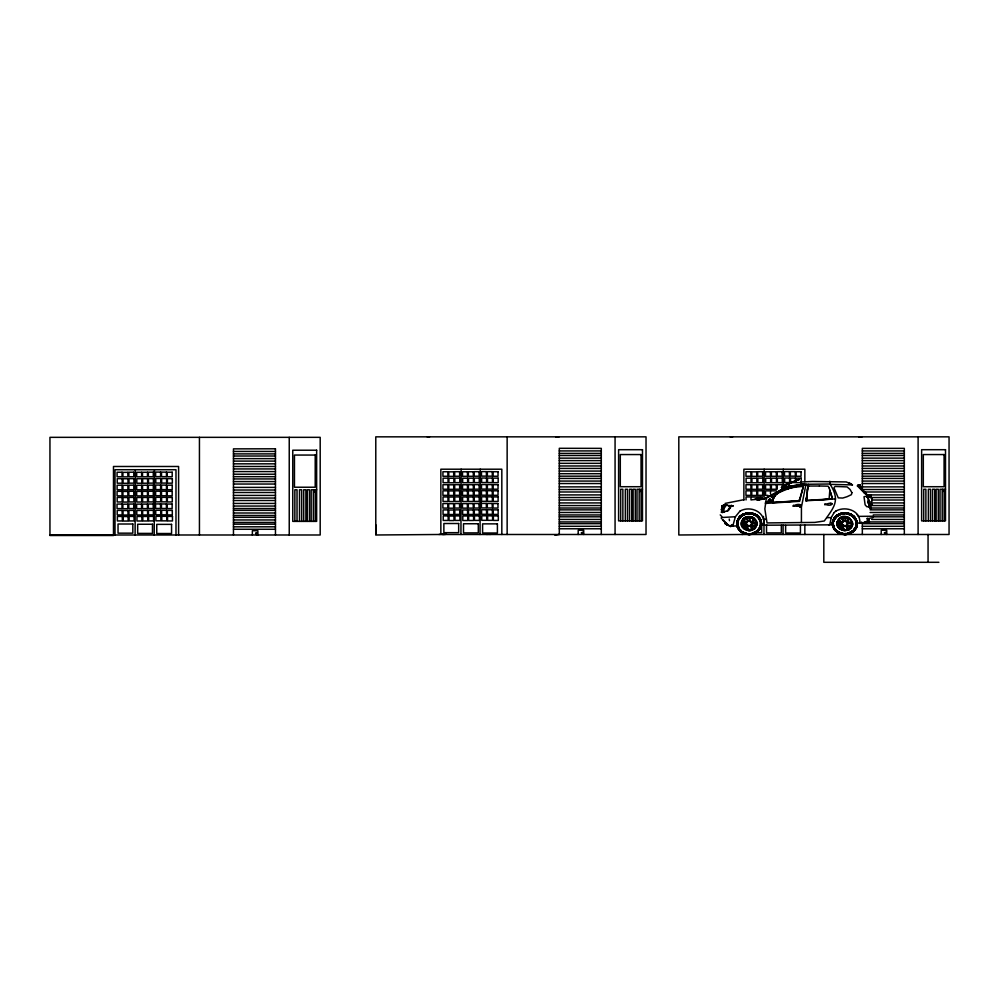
<?xml version="1.0" encoding="UTF-8"?>
<svg xmlns="http://www.w3.org/2000/svg" width="999" height="999" viewBox="0 0 999 999"><rect width="100%" height="100%" fill="white"/><g stroke="black" fill="none" stroke-linecap="round" stroke-linejoin="round"><path stroke-width="1.5" d="M721.753 510.239L722.527 507.38M752.21 533.404C748.463 535.963 761.588 529.557 758.74 529.095M803.558 485.576L805.993 484.278L829.944 484.003C840.584 500.499 834.153 507.042 824.3 520.979L814.772 522.415L767.032 522.927L764.847 508.928L766.358 498.126L786.638 487.2L796.877 484.965M847.851 533.404C848.488 535.389 841.458 533.791 845.291 534.415C848.151 535.414 848.363 531.768 846.802 533.716C852.646 533.391 849.55 531.78 852.547 531.943C847.439 534.44 856.305 530.644 854.432 529.22C851.747 529.632 855.968 530.993 854.382 529.095M135.102 534.989L135.315 469.717M154.208 534.989L154.42 469.717M460.939 534.49L461.151 469.205M480.044 534.49L480.257 469.205M760.689 523.488C762.799 523.538 759.602 525.786 760.289 523.464C761.987 522.415 760.501 527.834 761.263 525.074C762.075 516.458 759.902 534.165 760.401 525.886M763.96 534.49L763.998 525.162M764.085 497.19L764.173 469.205M783.066 534.49L783.104 525.162M783.228 486.301L783.278 469.205M793.293 506.081C806.518 506.843 799.075 501.948 793.293 506.131M824.712 504.77C836.2 500.024 832.217 508.229 824.737 503.908M856.056 525.886C859.465 516.458 855.319 528.533 855.619 528.096C854.607 532.842 858.516 518.893 856.443 526.898C855.369 528.496 853.67 532.467 851.585 531.83M745.641 513.623C759.927 511.825 737.312 514.847 748.663 513.598C750.324 512.737 760.039 514.423 759.277 518.843M841.57 513.986C843.418 514.847 839.872 512.425 844.23 513.698C846.378 512.512 855.481 514.597 854.932 518.843M856.33 523.488C858.016 515.122 856.38 532.567 855.668 527.047M737.137 523.364L737.287 521.453L736.925 524.512L739.397 529.832L742.682 532.529L746.952 533.841M836.812 516.371L838.773 514.485L834.515 517.869L833.079 520.317L832.567 524.512C833.541 521.653 836.126 513.848 833.478 521.578M748.775 534.353L744.817 533.666L745.679 532.904L746.54 533.878L743.718 533.141L749.412 534.403L751.735 533.853L748.426 534.415L746.603 533.528M847.377 534.115C840.646 534.34 848.501 534.602 845.629 533.391C841.283 534.515 847.639 533.553 845.054 534.165L845.978 534.103L843.918 534.24M736.912 523.938C736.588 521.478 739.46 524.313 737.262 524.025C736.488 523.626 736.875 519.78 738.199 520.404M832.554 523.938C833.89 521.753 833.241 524.238 832.579 524.975C832.579 527.809 835.389 525.449 832.991 525.486C831.792 519.03 833.278 523.364 833.84 520.404M870.629 509.103L869.205 506.868L866.82 506.718L865.122 504.845L864.01 496.74L866.433 496.178L867.894 498.002L868.943 504.295L868.081 501.061L869.005 501.798M155.02 502.959L154.907 503.796L154.907 502.922M480.969 502.422L480.844 503.296L480.744 502.422M737.299 521.453L737.587 523.988M743.094 523.613L743.131 521.678L744.655 520.367M838.885 523.613L838.91 521.678L840.434 520.367M830.231 484.065L830.294 483.429M441.034 534.153L440.621 533.866M485.676 533.866L488.136 533.878M737.824 521.578C737.637 517.482 736.313 526.273 737.624 522.777M833.228 523.988C832.542 517.682 831.568 528.608 834.839 528.621C831.742 525.811 838.998 534.665 842.594 533.653A13.312 13.312 0 0 0 846.965 533.653L853.271 530.619L856.056 526.186A8.941 8.941 0 0 0 856.068 521.128L852.209 515.821L846.965 513.661A13.312 13.312 0 0 0 842.594 513.661L837.349 515.821L833.491 521.128A8.941 8.941 0 0 0 833.491 526.186L834.565 528.558M746.59 534.203C754.195 533.616 753.97 533.99 757.966 530.182M847.264 533.878L844.068 534.415M858.403 484.99L860.201 484.815M490.147 534.403L491.446 533.953L490.147 534.053C491.246 534.378 491.046 534.203 490.796 533.916M760.626 524.7C762.699 520.691 759.103 524.113 760.576 522.277M856.73 522.739L857.042 524.625L856.73 522.739L856.83 524.762L855.843 524.562L855.681 525.574L856.792 525.736L856.18 527.235L856.393 524.65M761.338 524.375C760.813 522.29 761.563 528.034 760.951 524.35M856.518 521.503L856.83 525.911M761.363 524.25L760.751 526.361A9.228 9.228 0 0 0 760.788 521.041C758.965 515.059 752.259 511.65 745.978 513.361C742.394 515.784 746.977 512.887 748.963 512.974C751.673 513.986 753.87 513.411 754.095 514.985C755.669 514.385 760.064 517.082 756.68 516.033M801.41 522.489L801.435 507.08L805.993 484.278M842.244 533.528C839.859 535.089 842.382 531.393 842.182 533.878C838.198 533.491 833.728 530.444 832.704 526.161A9.49 9.49 0 0 1 832.504 522.102C832.854 519.705 835.501 514.91 837.861 515.584M855.132 528.171C857.804 526.086 856.83 523.226 856.443 523.426C855.369 524.875 858.228 525.074 856.593 524.35M870.791 508.741L870.841 501.773L872.015 501.436M749.987 513.498C740.022 512.837 751.136 513.498 753.071 513.761M861.388 522.902L855.881 523.264L855.768 522.24L856.618 522.215L857.042 523.663L854.719 517.332L850.936 514.448L848.601 514.522L848.95 513.898L851.41 514.935L855.431 518.631L851.523 514.685L847.065 513.111L841.558 513.386L847.065 513.111L851.922 514.947L852.334 516.033M491.271 534.003L490.084 534.115L491.608 533.903M737.999 526.373C739.385 533.154 735.651 522.477 738.448 526.361C735.439 522.165 736.663 527.547 738.96 527.584C737.786 530.082 742.207 532.542 745.167 533.853C750.012 534.365 742.732 533.866 742.082 532.105C741.37 531.468 737.487 529.595 739.048 528.608M721.415 509.79L722.489 506.381L724.849 506.068L724.412 507.392M834.09 527.509L832.904 526.361L832.492 523.701L833.803 525.224L832.954 525.262L832.729 521.828M314.023 491.908C314.335 488.411 314.273 493.506 314.048 491.296M640.159 489.922L640.022 491.508L639.884 490.796M749.65 534.415C754.707 534.378 747.402 533.304 748.363 534.328M745.279 533.191L743.368 533.104L740.247 530.869L746.952 533.653A13.312 13.312 0 0 0 751.31 533.653L757.629 530.619L760.414 526.186A8.941 8.941 0 0 0 760.414 521.128L756.555 515.821L751.31 513.661A13.312 13.312 0 0 0 746.952 513.661L741.708 515.821L737.849 521.128A8.941 8.941 0 0 0 737.849 526.186L740.634 530.619M840.921 533.191C838.848 534.59 829.045 525.162 837.324 531.393M752.984 513.786C757.08 513.299 756.368 517.757 755.906 514.947C753.795 514.747 751.623 513.449 754.882 514.497C763.661 522.127 756.218 512.749 751.523 513.923M845.678 513.598L850.536 514.223L853.783 516.333L852.921 517.07L853.67 517.857L854.957 517.744L851.498 515.034L853.783 516.333M866.445 522.315L866.595 522.989L859.877 522.702C860.464 510.289 845.117 505.719 835.776 511.138M834.54 518.256C835.214 516.495 833.129 520.966 834.914 517.694C835.601 515.347 833.016 521.228 832.854 521.353C836.088 515.047 831.905 526.148 832.704 521.565M761.176 525.911C761.588 517.732 760.763 528.746 761.151 525.736C758.815 526.398 762.512 520.666 761.4 524.625M856.767 524L856.593 526.023M760.938 526.023L761.35 524.175M829.844 490.084L829.095 499.113L830.831 498.988L806.38 500.362L807.879 486.738L808.616 486.038L819.417 486.026M856.767 524.1L856.955 525.062M639.86 491.408L639.984 490.022M739.797 529.62L739.272 530.119L740.858 531.268L737.424 526.823L736.937 522.415L737.499 527.022L738.898 527.46L738.498 526.498L737.412 526.785L737.799 527.884L739.884 530.357L737.449 526.485C739.335 530.919 735.851 523.464 737.062 521.565M833.079 520.317L832.542 524.263L833.353 525.187M748.588 513.498L748.601 512.862M844.242 513.498C842.619 511.863 837.849 514.448 835.913 516.108M723.438 508.141L722.839 506.343L724.849 506.068M749.762 533.766L748.263 534.228M743.631 524.675L744.13 520.367L743.631 522.552M839.41 524.675L839.909 520.367L839.41 522.552M844.167 533.99L842.107 533.99L845.466 533.853M748.676 513.149L746.403 513.274L747.839 513.061M761.051 525.024L761.038 526.211M745.179 523.613L745.117 521.453M840.958 523.613L840.908 521.453M838.436 532.117L836.6 531.68L836.325 530.556M753.333 513.761L750.162 512.887M852.709 515.447C848.813 513.274 855.306 516.908 850.986 515.571C853.071 514.035 843.231 511.575 852.709 515.684L847.339 513.086L841.295 513.623M742.931 532.067C739.522 531.331 745.067 532.342 741.47 532.017C745.017 533.766 742.294 532.804 746.64 533.953A13.749 13.749 0 0 0 751.385 533.978C754.108 532.942 761.101 530.706 756.78 530.719C754.557 534.39 760.514 528.421 758.89 530.107C751.598 534.69 753.683 533.316 756.767 531.755M870.429 496.54C867.744 496.903 873.588 495.242 869.517 496.803M832.542 523.339L833.154 522.814M743.681 514.335L747.052 512.999A14.161 14.161 0 0 1 751.698 513.086M839.023 514.922L841.445 513.498L838.835 514.697L840.184 514.835L839.722 513.936L837.649 515.384L838.049 515.959L839.01 515.372L838.623 514.697L841.707 513.286L844.055 513.986L843.98 512.999L840.271 514.385M743.368 533.104L739.272 530.119L738.448 527.509M749.075 520.841C743.156 521.74 748.526 527.322 748.551 530.556C757.717 531.118 743.268 523.264 756.318 526.073C760.114 517.37 745.192 512.574 741.857 520.854C737.999 529.645 752.909 534.615 756.343 526.261M838.648 532.517L839.934 532.417L839.485 533.041L836.95 531.755L842.282 533.953A13.749 13.749 0 0 0 847.027 533.978C852.909 532.767 858.278 527.385 849.162 533.016M755.918 514.91L753.096 514.098M848.763 514.198L849.712 513.886L851.235 515.197M737.437 520.317L736.975 525.412L738.81 529.433L741.47 532.017L741.058 531.418M740.234 531.106L746.403 534.078M772.751 501.311L772.627 502.41L799.025 500.799L800.436 497.527M835.876 531.106L838.024 532.567M839.547 525.998L840.434 526.86L841.058 524.675M832.941 521.453L832.554 523.301M743.643 514.135L744.879 513.898L740.746 515.909L745.803 513.511L743.194 514.348L745.791 513.498L743.181 514.697L744.542 514.835L744.08 513.936L740.271 516.108M841.22 513.386L837.512 515.084L839.21 514.41L835.039 517.482L832.879 522.689L833.316 520.229M737.687 520.229L736.912 522.976M752.334 533.878L754.457 533.066L750.586 534.065L754.058 533.466L754.782 532.355M847.976 533.878L850.099 533.066L848.201 534.003M737.424 520.579C740.122 522.352 734.952 524.063 738.236 519.055C741.62 516.758 735.476 521.765 737.799 520.679M832.829 521.403L833.616 519.118L834.365 519.293M850.636 514.522L849.575 514.073L851.56 514.91L849.737 513.911M761.013 525.024L761.375 523.214L761.188 524.762M838.348 532.779L835.039 529.832L833.116 526.273A9.228 9.228 0 0 1 833.116 521.041M943.019 490.022L942.906 491.508L943.044 489.922M856.643 525.124C858.216 523.251 854.595 519.468 856.293 522.015C856.205 519.168 857.092 520.591 856.218 522.277M845.753 513.136L840.634 513.623L845.753 513.124L842.844 513.636M754.745 514.198C757.055 515.584 759.877 517.769 760.664 520.816C762.112 524.775 760.039 518.081 760.876 520.654C761.9 521.715 753.583 511.101 758.79 517.694C763.373 527.097 761.375 517.37 755.594 515.197M807.08 500.536L806.081 500.836L807.954 486.775L807.279 490.047M759.302 517.494L761.201 521.191A9.49 9.49 0 0 1 761.4 525.249L758.004 531.243L751.211 534.353A14.161 14.161 0 0 1 746.565 534.265L739.922 530.931L737.062 526.161A9.49 9.49 0 0 1 736.862 522.102L739.248 517.145L746.877 513.336A13.749 13.749 0 0 1 751.623 513.374L747.19 513.449L749.862 513.224M843.568 513.249L845.591 512.949M750.848 533.653C748.613 534.802 752.647 532.617 749.537 534.403M845.966 534.053L845.154 534.378L847.177 534.165M738.723 519.293L738.149 518.981L737.212 522.764L739.797 516.92L737.212 521.166L737.187 523.464M443.181 534.49L440.284 533.903M488.136 533.99C480.469 534.128 492.37 534.615 486.151 533.916M737.212 522.34C737.549 522.839 738.211 518.181 737.237 522.152L737.424 521.228L737.225 522.44M723.726 510.439L723.825 512.012M722.002 509.952L721.303 512.4M722.352 509.989L721.902 512.362L722.539 508.528L723.488 508.616L722.764 512.437L721.653 512.325L727.309 510.901L731.143 505.681L733.191 505.769M806.081 500.836L806.643 497.315L806.38 500.362M856.842 525.524L856.193 527.235C855.531 527.772 857.691 521.765 856.43 527.147M747.502 513.074L745.928 513.986M847.264 513.374A13.749 13.749 0 0 0 842.519 513.336C839.447 513.686 844.455 513.386 842.519 513.161L843.144 513.074M869.205 506.868L869.367 503.546M773.001 499.825L772.427 502.622L799.575 500.849L803.346 486.326C792.719 487.4 774.987 488.499 772.552 501.436L765.634 501.973L765.384 503.434L799.65 501.323M722.215 512.4L723.363 508.591M742.507 532.742L743.481 533.154L741.308 531.743L744.005 532.829M847.864 534.003L841.895 534.078L845.241 534.34M722.152 508.416C725.761 507.33 720.192 517.494 723.9 508.591L722.876 508.591L722.152 512.362L724.949 511.575M722.489 512.4L723.189 508.578L725.262 505.319L731.143 505.681L729.045 506.605M723.201 508.578L722.439 512.4M832.829 521.266L832.542 523.676M832.904 522.115L833.328 519.917L832.691 522.027M741.308 531.98C740.933 533.528 748.014 532.105 744.093 533.404M837.474 531.818C841.832 534.677 828.521 526.698 838.773 531.843C832.954 528.746 840.084 533.528 835.901 530.869M754.382 514.585L757.167 515.634M850.936 514.448C853.758 515.659 847.976 513.436 850.673 515.397C851.285 514.398 851.747 514.847 852.721 515.684M756.718 524.912C757.754 519.23 747.652 528.109 753.87 518.069C747.464 512.887 752.522 527.122 744.992 517.619C737.137 522.04 753.983 520.754 741.52 525.187C743.006 531.218 746.503 523.201 750.224 526.086M869.567 504.72L869.205 506.918L869.729 504.108M839.635 521.903L839.635 525.237M761.051 526.073C756.905 533.229 762.824 522.976 760.027 527.047M757.067 515.684L754.807 514.223M761.038 526.323L761.201 525.524M851.835 515.222L851.123 514.522M748.226 533.616C748.738 534.365 745.092 533.628 743.393 532.892M843.868 533.616L842.607 533.191L842.394 534.165L843.656 534.29L840.708 533.641L841.707 533.816M760.901 526.598L758.378 530.519L760.564 527.534L761.001 525.249L759.977 528.409L760.901 526.598L760.002 525.711L760.002 526.785L761.013 526.161L759.964 528.409M841.533 523.576L842.457 521.54M847.514 524.612L847.514 522.527L845.878 521.053L843.556 521.053L841.92 522.527L844.192 530.556L847.552 530.044L845.891 526.136L846.977 525.611C849.487 523.389 846.29 519.617 843.493 520.916M840.808 533.853L842.607 533.841M486.988 534.378L488.136 534.103L485.502 534.04M485.664 534.24L486.8 534.303M445.741 533.916L443.656 534.49M490.147 534.315L491.271 534.24M772.801 499.887L775.611 494.705M742.22 532.492L741.295 531.755M751.285 513.523L750.224 513.036M760.788 527.147L760.988 526.336M802.247 490.209C808.391 479.607 778.958 491.97 776.81 493.943M838.111 532.504C845.092 535.826 833.491 530.219 838.561 532.892M846.927 513.523L851.285 514.885L847.027 513.336M486.8 534.403L486.088 534.103M744.617 514.385C740.671 512.212 735.264 525.961 739.397 518.231M443.756 533.99L445.741 534.34L443.831 534.403L445.042 533.853M801.123 481.993L800.911 482.867L801.123 481.993L812.349 481.468L846.353 481.943L852.447 484.927L829.782 484.353M445.092 534.29L446.391 533.953L443.756 533.878M802.397 490.159L799.138 500.998M724.362 505.969C724.013 507.867 721.565 508.716 722.702 506.331M745.816 533.741L742.12 532.43L742.906 532.892M842.045 534.078L837.811 532.23M444.905 534.028L443.831 534.29L446.328 534.053L443.756 534.24L446.391 534.04M756.006 514.847L754.62 514.398C759.24 514.847 762.374 524.225 759.864 519.942M851.76 515.134L854.719 517.332L856.43 521.041A9.228 9.228 0 0 1 856.43 526.273L853.608 530.182M744.817 533.441L746.915 534.04M808.678 486.088L807.567 486.176L808.291 484.34M833.129 521.216L832.879 522.44M840.821 513.548L841.782 513.548L837.512 515.084M751.123 534.29L753.521 533.016M849.962 533.066L846.765 534.29A14.161 14.161 0 0 1 842.207 534.265L836.8 531.48L842.519 533.978M738.236 519.055C735.776 525.137 739.36 513.986 742.22 515.584M832.954 522.215L833.591 519.917L833.104 521.765M738.286 519.517L737.624 520.079L739.535 516.933L743.568 514.41L741.158 516.371M757.717 516.783C767.17 525.736 751.26 510.564 757.067 515.447M833.678 519.805C836.5 514.735 830.456 523.976 835.052 518.231M733.116 524.937L730.381 526.411L732.404 526.111L730.369 526.423L732.929 525.499L735.389 516.733L739.959 511.126M760.751 526.261L761.275 524.9M752.959 533.841C750.212 534.19 754.732 533.503 752.597 533.678M848.788 533.766L846.553 534.14L851.248 532.504L848.788 533.766L846.503 533.653M723.713 506.393L722.727 507.842L723.838 507.504M760.714 526.361L760.776 525.586M721.39 509.852L721.653 508.941M844.954 512.999L844.342 513.249L847.065 513.111M759.677 529.12L758.915 529.757L760.601 527.347C757.504 531.843 760.901 529.22 755.931 531.83M856.28 527.297C853.458 533.079 857.841 522.614 855.619 528.409M749.437 512.999L751.785 513.374L749.512 512.986M441.945 534.278L443.081 533.99M488.811 533.99L490.022 534.14L488.811 533.878M443.019 534.403L441.87 534.14L443.081 534.24M721.64 509.353L722.065 507.967M723.488 508.591C723.388 511.176 721.228 510.289 723.076 510.414M748.938 534.153L747.764 534.078L749.712 534.115L747.639 534.04L748.813 534.14M844.729 534.353L845.978 534.103M443.019 534.303L441.945 534.053M721.678 508.891L722.339 506.83M844.617 534.353L842.432 534.178M834.327 517.994L832.979 520.804M758.316 499.95L758.878 498.538M759.415 499.45L759.615 498.201L758.266 500.199M758.104 516.57C753.758 513.611 758.803 516.108 758.603 517.719M489.947 534.253L488.873 534.415M833.591 519.917L833.266 520.891L834.59 517.957M856.068 526.785L856.255 527.435M855.868 528.346C859.252 523.176 848.401 536.738 852.422 531.755M723.326 508.441L725.511 505.307L723.001 505.369M760.614 526.573L760.264 527.547L760.426 526.785M854.894 529.507L856.505 526.698M855.981 527.46L856.343 526.485L855.943 527.559M833.328 519.917L833.616 519.118M841.22 533.541L839.447 533.366L839.647 532.717M488.061 534.415L486.925 533.903M847.277 513.848L845.816 513.024L850.486 514.248M737.974 519.118L737.537 520.991A9.228 9.228 0 0 0 737.474 526.273L736.987 525.099M752.821 513.848L754.67 514.26L751.772 513.511L752.946 513.523M760.227 528.346L760.539 527.547M849.225 513.936C844.979 513.474 847.314 513.561 851.235 514.61M741.058 531.705L741.87 532.267M737.624 520.079L739.797 516.92M746.378 513.474L747.527 513.274L746.378 513.474C747.065 512.524 748.239 515.384 748.326 512.999M741.695 532.167L741.046 531.443M836.7 531.443L838.173 532.38L834.977 529.895M724.7 506.955L724.662 507.692M751.385 513.336L757.217 515.946L756.68 515.259M834.103 529.045L835.601 530.432L834.202 528.821M836.151 530.944L837.037 531.63L833.566 527.684L834.677 529.333M855.331 528.696L856.043 527.872L854.02 530.519L856.43 526.972L855.156 529.47M854.282 530.506L855.456 528.359L854.008 530.519M743.493 526.148L744.655 526.86L745.117 525.786M746.241 534.078L748.039 534.053L746.877 534.178M739.947 511.138C750.674 505.094 765.796 512.05 763.935 525.224L829.757 524.85L831.255 517.594L834.09 512.612M847.764 513.311L846.553 513.324L848.975 513.761L844.879 513.199L847.202 513.311M773.076 498.788L774.462 495.804L776.96 493.868M855.768 527.759L855.294 528.683M747.277 534.203L745.167 533.853M842.919 534.203L844.417 534.353M737.799 519.667L738.686 517.994M738.186 518.856L738.024 519.692L738.273 518.743M750.786 513.349L753.234 513.536M771.54 497.09C773.613 495.579 773.676 502.272 771.74 500.324M855.956 521.091L856.643 520.791L856.043 519.48L853.633 516.283L855.644 518.718L854.957 517.494M834.103 518.856L835.451 516.933L833.491 519.567M747.027 534.215L746.103 534.028L747.751 534.053M855.831 527.772L854.607 529.67M758.253 516.57C759.452 516.533 755.494 517.182 756.855 515.809M854.17 517.382C856.18 518.706 851.273 513.948 855.456 518.931M744.655 526.86L745.316 525.549M840.434 526.86L841.096 525.549M737.986 519.792L738.461 518.856M760.401 527.872L759.69 528.696L760.376 527.21L759.252 529.507M855.606 528.696L856.006 527.897M744.255 533.091L743.406 532.867L744.305 533.491M839.897 533.091L839.01 533.141M833.616 519.268L835.451 516.933M737.587 520.167L737.562 520.891L737.949 519.917M759.502 529.47L759.914 528.708M844.118 512.937L842.157 513.498M760.514 519.58L759.24 518.031L760.514 519.58C758.004 516.845 759.64 517.22 760.851 520.991C760.202 517.37 760.314 521.503 760.426 522.052C761.887 520.666 760.089 519.318 759.352 518.756C758.378 520.854 761.25 518.693 759.814 518.931M855.519 519.942L855.731 518.818L854.195 517.819M834.19 518.768L833.678 519.692L837.362 515.621M854.807 517.582C854.495 516.695 850.861 514.722 852.809 516.97C855.206 514.922 856.98 523.713 856.742 521.228C853.733 515.222 856.755 520.854 855.144 518.456C853.096 519.517 854.57 516.458 854.844 518.056M738.461 529.045L739.959 530.432L737.312 526.673M750.886 534.24L748.426 534.415M758.316 516.908L756.093 514.91M771.091 496.84L772.489 497.115L772.864 500.124L769.018 500.124L770.017 499.238M834.29 518.681L836.175 515.984L838.773 514.485M853.358 516.783C854.657 516.82 851.148 514.51 854.719 517.332M836.775 531.73L833.566 527.672L835.526 530.357L833.89 528.646L834.39 529.345M845.067 534.403L846.54 534.24L844.929 534.165L845.853 534.115M760.414 527.809L758.89 529.757L760.052 528.471L759.128 527.909L758.566 528.808L759.228 529.72L759.602 528.159M759.315 529.582L757.991 530.731L758.853 530.182M839.11 520.167C835.926 524.175 839.972 530.032 844.742 529.67M745.803 533.953C747.914 534.065 742.732 532.979 745.604 533.916M759.04 499.125L760.476 497.577L759.527 498.576M754.145 525.237L751.772 527.797M841.82 523.126L842.819 521.54M847.489 513.286L846.865 513.149L848.875 513.536M849.799 525.237L847.414 527.797M738.099 528.271C748.563 537.749 735.888 526.66 738.036 528.209M834.752 529.832L835.601 530.432C834.003 530.144 838.361 530.881 834.902 529.607C837.037 529.42 832.791 528.671 835.439 529.62M729.058 509.428L729.72 508.416M752.559 513.449C751.56 513.411 755.144 514.26 751.211 513.149M834.14 518.419L835.176 516.933M848.064 513.673L849.312 513.736L848.114 513.611M747.277 513.711L744.417 513.823L742.432 515.884L741.645 515.134L738.386 519.093L739.809 516.933L742.781 514.535L743.381 514.922M741.683 531.393L739.185 529.52L739.922 530.319M835.464 530.069L833.366 527.572L833.641 526.373M759.09 517.844L758.004 516.683L759.789 518.631L758.391 517.007M740.796 515.996C735.264 522.752 742.195 512.986 740.222 517.257M758.366 530.519L759.54 528.896L757.13 531.093M745.716 533.941L743.793 533.366M841.245 533.916C835.226 531.918 847.602 535.414 839.447 533.366M854.844 529.82L855.181 528.896L852.247 531.893M751.498 513.199L750.124 513.261L751.41 513.111M759.702 529.045L759.028 529.67M752.472 513.611L754.67 514.26M738.511 518.344L739.535 516.933M738.998 517.657L738.973 518.294M858.191 484.877L857.429 485.926L865.009 493.656L870.891 497.664M758.641 530.506L759.153 529.807M851.036 514.897L854.095 516.683L853.433 516.108M739.035 529.333L738.548 528.821M740.709 516.221C741.782 518.169 738.773 516.933 740.471 516.108M730.032 508.404L731.518 505.269M746.128 522.465L746.815 521.54M750.299 526.236L752.097 523.576L750.224 521.053M751.335 525.611L752.022 524.675M739.035 529.707L738.336 528.708L739.01 529.045M834.689 529.707L834.103 528.434L835.564 530.319M758.004 516.683L759.24 517.657M855.519 518.419L853.658 516.683L855.431 518.643M832.954 526.673L834.315 528.733L832.791 525.237L834.789 529.395M835.451 516.72L834.515 517.869M738.723 518.444L741.67 515.459L745.566 513.386M835.863 517.257L835.389 516.845L837.674 515.284M855.319 529.12L854.532 529.757L855.132 528.871M738.623 529.158L737.924 527.984M855.644 519.218L856.892 523.501M759.452 498.501L760.289 497.739L759.74 498.139M867.919 501.685L868.218 503.546M852.646 531.068C856.555 529.17 853.596 530.244 850.911 533.004M740.259 516.62C743.556 513.099 736.7 519.68 740.271 517.744C738.823 516.595 739.073 518.344 741.645 515.134M840.059 533.528L836.95 531.755M753.308 513.898L754.982 514.547L754.17 513.936M848.95 513.898L848.326 513.436M854.957 529.582L853.633 530.731L854.744 529.445L853.633 530.731L854.095 530.057M757.367 531.443L759.09 529.445L757.629 531.456M835.064 530.194L836.001 530.756L835.376 530.506M753.983 513.873L755.032 514.26L753.933 514.073M849.625 513.873L850.524 514.497L849.575 514.073M725.386 506.143L726.073 505.319M738.273 528.646L739.135 529.395L738.511 528.533M833.79 528.371L835.089 529.795L834.103 528.434M732.392 526.123L732.916 525.499L731.256 525.162L732.929 525.511M836.175 515.984L835.002 517.594L837.761 514.922L835.077 517.507L836.175 515.984L837.037 516.708L837.911 516.033L837.212 515.259L838.773 514.497L836.937 515.734L837.961 515.034M835.077 517.507C836.051 514.822 833.703 520.342 836.038 517.682C835.127 516.52 835.389 516.858 834.752 518.119C840.708 509.403 833.428 521.778 836.613 515.721M837.287 515.134L834.839 517.782M758.828 529.857L758.291 530.831M849.6 533.578C851.797 532.592 853.82 530.831 854.083 530.606M854.395 529.945L850.661 532.917M835.002 517.594L835.726 516.783L834.864 517.42M757.991 530.731L758.703 529.92C758.328 530.094 755.806 531.48 758.428 530.606M848.201 513.449L847.414 513.511L849.2 513.698M853.92 530.806L854.42 529.832M853.283 531.456L853.883 530.806M739.248 517.357L740.109 516.795M740.833 515.846C745.266 513.199 739.173 517.007 741.97 514.985M837.387 515.459L836.388 515.909M728.746 510.327L727.21 511.226M836.737 515.884L835.801 516.708M872.976 517.669L869.729 518.169L868.893 519.955L864.048 522.739L865.122 522.452M761.138 498.151L760.476 497.577M835.139 517.07L836.313 516.446M842.794 534.228L841.745 534.028M853.009 531.555C852.172 529.532 851.51 532.604 852.085 531.805M854.033 530.644L851.897 532.242M839.422 533.004L840.097 533.329M871.14 495.591L869.417 496.69M743.094 532.966L742.17 532.23M757.966 499.15C755.731 500.711 761.675 496.441 761.213 498.201M838.636 532.917L837.749 532.479M755.094 514.635L756.243 514.96M736.975 525.412L737.924 527.385M755.219 514.647L756.093 515.109L755.394 514.51M856.493 520.991L855.544 518.618M836.85 515.834L835.589 516.995L836.563 515.721C834.153 516.583 845.841 512.075 843.568 513.036M740.921 515.721L740.309 516.645M755.019 532.917L758.391 530.644M853.546 530.831L852.696 531.53L853.546 531.143M759.977 519.517L760.626 520.029L759.902 518.618M856.106 520.167C855.119 517.707 854.02 518.806 856.643 520.791M753.109 533.516L758.029 531.006L756.505 532.292M834.078 512.624L835.788 511.126M757.08 531.555L757.504 530.993M740.771 530.993L739.272 530.119M757.592 516.446L758.216 516.845M833.104 526.473L833.453 527.684M853.246 516.446L852.159 515.159M760.901 521.603L761.438 523.339M785.127 485.514L784.502 485.377L799.175 479.395L784.365 485.264L785.439 485.589M754.245 529.058L754.982 528.459M870.004 496.191L870.966 495.392M870.179 496.378L871.066 495.654M855.306 518.718L856.031 520.079L855.931 519.255M736.825 524.138L737.162 525.849L736.825 524.138L737.712 525.187M737.786 527.634C736.887 525.499 738.473 525.199 737.075 522.702M832.804 525.237C835.314 528.409 833.054 527.834 832.479 524.138M730.469 526.411L725.911 524.213L724.962 523.214L725.724 522.652M756.081 532.517L757.304 531.306M851.56 532.305L852.884 531.343L850.923 532.517M759.315 499.038C761.213 497.452 766.233 499.7 761.063 498.002L759.315 499.038L763.473 498.938M756.605 531.893L757.729 531.018M756.28 532.342L752.559 534.003M852.971 531.58L851.46 532.367L852.222 532.167M755.768 532.642L753.708 533.478L757.242 531.343L755.818 532.367L756.805 532.005M837.637 532.042L838.935 532.779M756.318 515.284L757.23 515.896L756.505 515.159M740.946 531.68L741.995 532.042M737.499 527.022L737.474 526.086L737.774 527.597M833.491 526.785L833.703 527.609L832.904 526.361L833.728 527.672L832.629 525.412M861.613 487.025L860.314 486.151L859.452 486.675L868.493 496.016L869.28 495.404M836.937 515.734L837.824 515.097M852.035 515.384L852.946 516.021L852.06 515.347M837.075 515.709L838.511 514.423M832.679 525.224L833.054 526.785M741.795 515.397L743.119 514.485M836.937 515.472L837.711 514.922M724.962 523.214L725.911 524.213L724.949 523.214L725.861 522.652L724.949 523.214L725.711 524.038L731.043 526.411M722.602 509.502L723.463 509.465L722.702 509.49M722.864 511.176L721.94 511.226L722.614 511.176M760.826 521.391L760.526 520.392L761.126 522.24M856.18 519.83C857.891 521.49 853.533 519.468 856.543 520.691M742.307 515.034L741.345 515.422M755.269 533.004L756.031 532.492M833.478 527.06L832.617 524.987L833.228 527.185L833.091 526.098M761.013 521.153L760.763 520.392L761.313 522.052M850.411 532.479C845.604 535.851 857.979 530.382 857.042 525.249A9.49 9.49 0 0 0 856.842 521.191L856.131 520.292L856.78 522.24M830.893 499.125L832.192 498.114L830.768 492.669M743.968 513.998L743.231 514.597L744.118 514.31M856.131 520.292L856.305 520.816M856.817 524.775L856.792 523.763M737.499 525.586L736.85 523.701L736.925 524.512M832.979 526.473L832.966 524.363M848.338 533.541L847.539 533.891L850.686 533.016L846.553 534.14M761.213 521.903L761.063 522.627L760.389 521.016M756.68 532.08L755.469 532.804M856.855 521.903L856.705 522.627L856.343 521.053M851.023 532.654L852.259 531.905M743.318 514.223C741.67 515.134 746.553 512.986 741.92 515.059M743.568 514.41L742.02 515.284L742.781 514.535M740.746 531.443L741.383 531.63L740.484 531.231M836.388 531.443L837.612 532.08M741.97 532.08L739.223 529.92M836.538 531.231L834.914 530.119M853.271 515.996L854.757 517.794M742.369 514.772L744.18 513.823M838.748 514.385C836.25 515.759 841.52 513.274 839.834 513.823M838.086 514.972L841.757 513.523M758.953 498.726L761.176 498.239M757.717 516.071L758.416 516.683L757.779 516.108M838.074 514.722L838.973 514.223L838.124 514.722M856.942 522.377L856.493 521.615L856.705 522.627M839.21 514.41L838.223 514.96L841.245 513.673M755.669 532.405L753.945 533.578M851.423 532.642L847.639 533.841L848.601 533.841M835.551 530.769L836.513 531.268M851.735 514.91L853.071 515.759L852.234 515.184M755.669 532.704L754.782 533.154M851.348 532.442L849.013 533.466L851.223 532.467M737.037 525.162L737.025 523.976M772.127 496.99L774.462 495.804M838.186 514.66L839.185 514.385M781.98 488.024L781.455 487.599L782.317 487.787M846.765 534.29L849.587 533.241M787.911 488.673L791.683 486.838M841.445 513.511L838.873 514.597L839.397 514.085M781.455 487.599L782.254 487.212M840.983 518.481L846.066 517.569M847.851 530.307L849.25 529.632M848.188 529.994L849.075 529.57M758.666 498.788L760.676 498.026M759.789 498.563L760.751 498.139M754.495 533.279L754.919 532.817L753.258 533.503M857.017 523.176C856.717 525.149 856.73 520.142 857.03 523.763L856.98 522.902M838.536 514.697L839.884 514.098M739.735 530.506L740.896 531.231M854.794 517.932L853.895 516.57M758.691 517.02L759.178 517.919M797.539 479.97L799.175 479.395L785.002 485.439M761.088 522.739L761.113 523.876L761.101 522.852C761.575 523.251 760.751 522.889 761.35 522.964M754.02 533.091L753.433 533.678L754.357 533.116M787.062 487.762L791.433 485.964L788.398 486.226L797.339 485.464M759.115 517.794L759.877 518.419M766.358 498.126L759.49 499.9L755.269 498.613M723.701 507.617L722.614 507.879M745.791 513.498L743.706 514.085M839.347 514.085L840.359 513.898M832.504 522.839L832.766 523.701M850.686 533.016L848.9 533.503M751.123 534.003L750.474 534.103L754.033 533.254M849.113 533.716L849.962 533.366M744.517 513.798L747.215 513.224L744.517 514.048L746.066 513.286M745.716 517.332L746.653 517.007M841.358 517.332L842.294 517.007M846.94 534.203L846.103 534.078L846.965 533.841M800.586 505.831L800.798 504.932M725.074 503.421L743.731 499.725M744.23 514.085L747.215 513.236M839.872 514.085L842.769 513.336M769.68 499.475L768.943 500.911L770.704 501.498M806.081 500.799L835.539 498.876M722.989 507.754L723.838 507.579M729.045 506.418L731.156 505.769M856.043 519.792L854.882 518.031L856.168 519.58M847.527 533.866L848.638 533.553M784.203 486.388L785.888 485.926M846.066 529.545C852.272 529.02 853.433 519.655 847.339 517.907M841.732 513.324L842.656 513.086M787.911 488.573L791.895 487.549M745.978 513.361L744.992 513.623M841.62 513.361L840.783 513.848L842.856 513.236M841.508 513.399L843.144 513.261L842.045 513.523M725.711 523.126L722.439 519.78M750.911 534.14L752.06 534.09M864.859 522.489L865.746 522.302M751.61 534.128L750.461 534.078L752.322 533.978M722.427 507.867L723.438 507.679M845.891 526.136L851.972 526.073C855.244 518.793 842.394 527.884 849.512 518.069C843.106 512.887 848.176 527.122 840.634 517.619C832.791 522.04 849.637 520.754 837.162 525.187C838.648 531.218 842.157 523.201 845.878 526.086M441.096 533.916L441.745 534.403M855.831 519.093L856.068 520.042M554.92 535.264L559.053 534.49M746.49 513.449L747.502 513.261M770.017 498.701L768.006 500.511L769.242 502.185M747.851 520.916L750.299 520.916M750.212 534.115L749.188 534.19L751.635 533.928M833.541 527.435L833.74 528.309M846.103 534.078L847.277 533.928M842.145 513.449L843.293 513.261M793.518 505.182L793.293 505.969M859.44 485.202L857.404 485.926L859.515 485.239M863.136 522.714L867.806 522.44M748.426 513.224L747.264 513.361L748.938 513.174M750.311 534.053L749.4 534.165L750.324 534.103M441.096 534.265L441.808 534.04L441.046 534.003M751.86 499.8L757.854 499.25M723.189 505.369L727.422 505.232L725.262 505.319M834.028 528.758L833.778 527.834M791.333 501.211L799.45 500.611M747.926 513.299L748.963 512.974M833.104 526.223L833.141 527.022M819.255 499.925L832.292 499.038M796.877 484.84L803.758 484.515M828.621 524.812L833.091 524.55M868.106 522.552L859.889 522.689M803.758 484.39L805.993 484.39M845.029 534.378L845.741 534.378M765.996 519.33L763.323 519.38M749.412 534.403L750.049 534.378M873.451 516.221L858.353 516.383L857.167 514.61M720.229 514.885L722.639 517.457L735.376 516.745M722.539 508.841L723.301 508.853M722.477 510.377L723.338 510.339M748.039 526.073L751.423 525.199L751.485 522.027L748.301 520.991L746.116 523.426L748.039 526.073L746.515 524.912M843.68 526.073L847.065 525.199L847.14 522.027L843.943 520.991L841.757 523.426L843.68 526.073L842.169 524.912M731.73 526.098L737.924 525.911M753.396 525.424L756.493 525.337M761.126 525.187L764.223 525.099L763.423 516.396M749.088 534.353L748.963 534.353M804.22 483.903L801.148 483.953L801.41 484.64M831.243 517.607L826.685 517.669M796.852 505.831L798.725 505.806M722.502 507.542L723.338 507.529M831.068 504.483L832.217 503.596M872.427 504.483L870.916 504.483L872.164 504.483M723.488 505.382L725.174 505.382M275.462 448.801L233.466 448.863L233.466 534.989M559.303 450.924L601.298 450.924M862.337 450.924L904.332 450.924M233.466 451.436L275.462 451.436M559.303 453.396L601.298 453.396M862.337 453.396L904.332 453.396M233.466 453.896L275.462 453.896M559.303 455.507L601.298 455.507M862.337 455.507L904.332 455.507M233.466 456.019L275.462 456.019M559.303 458.141L601.298 458.141M862.337 458.141L904.332 458.141M233.466 458.641L275.462 458.641M559.303 460.601L601.298 460.601M862.337 460.601L904.332 460.601M233.466 461.113L275.462 461.113M559.303 463.336L601.298 463.336M862.337 463.336L904.332 463.336M233.466 463.836L275.462 463.836M559.303 465.971L601.298 465.971M862.337 465.971L904.332 465.971M233.466 466.471L275.462 466.471M559.303 468.431L601.298 468.431M862.337 468.431L904.332 468.431M233.466 468.943L275.462 468.943M559.303 471.078L601.298 471.078M862.337 471.078L904.332 471.078M233.466 471.578L275.462 471.578M559.303 473.701L601.298 473.701M862.337 473.701L904.332 473.701M233.466 474.213L275.462 474.213M559.303 476.173L601.298 476.173M862.337 476.173L904.332 476.173M233.466 476.673L275.462 476.673M559.303 478.434L601.298 478.434M862.337 478.434L904.332 478.434M233.466 478.946L275.462 478.946M559.303 481.068L601.298 481.068M862.337 481.068L904.332 481.068M233.466 481.568L275.462 481.568M559.303 483.541L601.298 483.541M862.337 483.541L904.332 483.541M233.466 484.04L275.462 484.04M789.46 484.565L784.515 484.565L784.515 487.574M559.303 486.888L601.298 486.888M862.337 486.888L904.332 486.888M233.466 487.4L275.462 487.4M642.482 489.273L641.096 489.273L641.096 520.879M945.504 489.273L944.13 489.273L944.13 520.879M559.303 489.522L601.298 489.522M904.332 489.522L862.337 489.522L862.337 448.364L904.332 448.364L904.332 534.49M316.646 489.785L315.259 489.785L315.259 521.378M233.466 490.022L275.462 490.022M771.378 490.834L776.323 490.834M559.303 491.983L601.298 491.983M863.885 491.983L904.332 491.983M233.466 492.495L275.462 492.495M559.303 494.917L601.298 494.917M866.995 494.917L904.332 494.917M768.006 495.392L765.534 495.392L765.534 490.859L770.479 490.859L770.479 493.881M233.466 495.417L275.462 495.417M751.86 497.04L756.817 497.04L756.817 500.062M762.736 496.915L757.791 496.915L757.791 499.925M559.303 497.539L601.298 497.539M870.104 497.539L904.332 497.539M233.466 498.051L275.462 498.051M871.74 498.214L872.102 500.137M559.303 500.012L601.298 500.012M871.665 500.012L904.332 500.012M233.466 500.511L275.462 500.511M559.303 502.922L601.298 502.922M871.665 502.922L904.332 502.922M233.466 503.434L275.462 503.434M559.303 505.556L601.298 505.556M870.104 505.556L904.332 505.556M721.89 506.018L721.89 507.942M731.156 505.981L733.191 505.981M233.466 506.056L275.462 506.056M559.303 508.016L601.298 508.016M870.104 508.016L904.332 508.016M233.466 508.528L275.462 508.528M559.303 509.865L601.298 509.865M870.104 509.865L904.332 509.865M233.466 510.364L275.462 510.364M559.303 512.487L601.298 512.487M870.104 512.487L904.332 512.487M233.466 512.999L275.462 512.999M559.303 514.96L601.298 514.96M873.226 514.96L904.332 514.96M233.466 515.459L275.462 515.459M559.303 516.82L601.298 516.82M873.226 516.82L904.332 516.82M233.466 517.332L275.462 517.332M559.303 519.455L601.298 519.455M871.665 519.455L904.332 519.455M233.466 519.955L275.462 519.955M559.303 521.928L601.298 521.928M868.556 521.928L904.332 521.928M233.466 522.427L275.462 522.427M559.303 523.676L601.298 523.676M904.332 523.676L862.337 523.676L862.337 534.49M233.466 524.175L275.462 524.175M375.786 524.787L375.786 534.49M559.303 526.298L601.298 526.298M862.337 526.298L904.332 526.298M233.466 526.81L275.462 526.81M559.303 528.771L601.298 528.771M862.337 528.771L904.332 528.771M233.466 529.27L275.462 529.27M754.295 532.667L761.7 532.667L761.7 525.037M438.986 534.49L646.028 534.49L646.028 436.838L375.786 436.838L375.786 534.989L439.323 534.49M742.007 534.49L949.05 534.49L949.05 436.838L678.808 436.838L678.808 534.989L742.344 534.49M49.95 534.989L320.192 534.989L320.192 437.337L49.95 437.337L49.95 535.501L113.486 535.501L113.486 466.483L178.596 466.483L178.596 534.989M938.898 562.3L823.813 562.3L823.813 534.49M743.756 521.678L745.179 521.678M840.958 521.678L839.547 521.678L839.909 526.86L839.585 525.786M863.86 522.976L866.595 522.989M858.74 436.825L862.087 436.838M555.706 436.825L559.053 436.838M832.766 525.786L832.879 524.95M737.474 525.949L737.237 524.95L737.125 525.786M832.804 525.849L832.841 524.862M761.113 521.528L761.238 523.501M844.242 512.862L845.803 512.887M844.143 534.328L845.354 534.353M819.417 485.989L828.146 486.188L829.07 487.837M765.933 525.212L767.045 525.237M760.851 521.615L761.076 522.514L760.988 521.091M761.513 498.776L763.636 498.826M844.58 534.153L842.107 533.99M844.455 534.14L842.232 534.203M746.453 533.99L747.789 534.103M847.427 513.374L845.004 513.249C847.614 512.699 842.007 513.536 846.116 513.061M751.66 513.161L750.898 513.111M843.044 534.215L844.292 534.353M747.389 534.215L748.651 534.353M842.519 534.178L843.656 534.29M841.008 533.853L840.346 533.404M736.962 524.687L737.599 526.423M868.556 522.552L865.534 522.302L866.308 522.677M761.25 522.315L761.113 523.776M750.386 513.211L751.785 513.374M830.219 503.459L831.305 503.583M750.124 513.211L751.623 513.399M746.128 534.053L747.215 534.015M723.026 506.006L723.825 506.131M750.773 513.099L751.997 513.286M750.674 513.324L752.06 513.548L751.098 513.136M858.403 484.765L860.201 485.052M846.665 513.336L847.664 513.324M840.708 533.641L841.845 533.866M847.951 513.648L849.225 513.961M757.829 499.7L758.716 499.925M805.831 484.827L808.016 485.377M725.724 524.038L728.683 525.387M783.928 486.438L786.638 487.2M856.905 522.352L856.767 523.776L856.692 522.864M840.459 533.466L841.57 533.778M743.718 533.141L745.928 533.778M848.226 513.636L849.337 513.973M752.584 513.636L753.696 513.973L752.684 513.436M760.451 499.275L763.835 499.075L785.114 487.612L782.929 486.825M727.11 524.6L726.385 524.325L727.971 525.024M839.734 533.404L840.634 533.716M848.838 513.449L850.274 513.973M753.196 513.449L754.632 513.973M743.506 532.942L744.455 533.329M838.149 532.742L839.01 533.104M850.561 514.26L851.523 514.685M754.907 514.26L755.881 514.685M742.594 532.417L743.805 533.066L742.182 532.205M742.007 514.985L741.208 515.546M836.962 531.98L837.861 532.492M728.109 524.937L722.714 519.63M843.493 526.236L841.77 524.675M747.851 526.236L746.128 524.675M754.932 533.104L756.231 532.367M848.975 482.579L852.447 484.927M757.23 515.896L756.418 515.347L757.392 515.771M847.414 519.343L850.124 523.576M842.519 524.725L843.855 525.724M840.571 526.71L842.02 527.797A5.907 5.907 0 0 0 843.78 528.371M744.929 526.71L746.365 527.797A5.907 5.907 0 0 0 748.139 528.371M741.295 531.618L739.01 529.745L739.597 530.382M853.059 516.096L853.883 516.795L853.146 516.171M744.58 513.761L743.818 514.335M740.858 531.268L740.047 530.544L741.183 530.469L739.26 529.607L739.997 530.394M740.584 531.331L739.185 529.52M853.708 516.645L854.644 517.669M758.678 516.982L759.34 517.707M862.974 490.359L865.584 493.269M863.536 491.833L864.585 493.206M867.894 498.002C864.322 493.756 870.316 499.825 869.33 501.923M854.957 518.119L855.731 518.818L855.181 518.069M759.54 518.069L760.052 518.818M758.278 498.963L758.84 499.8M721.153 517.869L721.728 518.743M737.499 526.186L738.061 527.609M753.209 520.442L754.47 523.576M832.192 498.114L829.12 487.799M757.679 499.338L758.104 500.174M760.639 519.992L760.426 520.179M844.055 534.34L843.493 534.303M743.756 525.998L744.13 526.86L743.756 525.549M760.726 520.279L761.038 521.116M856.493 521.241L856.168 520.392L856.505 521.378M856.418 520.392L856.955 522.052M743.805 525.786L744.13 526.86M832.841 524.987L833.041 525.861M737.15 525.886L737.15 523.701L737.075 525.536M752.022 522.465L752.272 523.576M856.543 521.603L856.73 522.614M729.245 519.055L729.47 520.691M832.517 523.813L832.604 524.687L832.517 523.713M856.742 522.852L856.792 523.876M857.005 523.801L857.042 524.625M942.207 520.879L942.207 489.273L940.034 489.273L940.034 520.879M938.311 520.879L938.311 489.273L936.138 489.273L936.138 520.879M934.739 520.879L934.739 489.273L932.567 489.273L932.567 520.879M930.531 520.879L930.531 489.273L928.358 489.273L928.358 520.879M928.059 534.49L928.059 562.3M925.886 520.879L925.886 489.273L923.713 489.273L923.713 520.879M918.106 436.838L918.106 534.49M886.737 534.49L886.737 530.219L881.218 530.219L881.218 534.49M871.84 497.839L871.84 500.511M869.305 521.003L869.305 522.789M861.438 522.14L861.438 522.789M804.844 481.643L804.844 469.205L743.88 469.205L743.88 500.299M804.844 525.162L804.844 534.49M800.424 525.387L800.424 533.004L785.626 533.004L785.626 525.387M782.167 487.662L782.167 484.64L777.222 484.64L777.222 489.173M781.343 525.274L781.343 532.892L766.533 532.892L766.533 525.274M750.986 499.95L750.986 496.94L746.041 496.94L746.041 499.95M746.89 526.56L746.89 529.62M732.679 436.838L730.169 436.838M721.99 505.644L721.99 508.316M639.173 520.879L639.173 489.273L637.012 489.273L637.012 520.879M635.289 520.879L635.289 489.273L633.116 489.273L633.116 520.879M631.718 520.879L631.718 489.273L629.545 489.273L629.545 520.879M627.509 520.879L627.509 489.273L625.337 489.273L625.337 520.879M622.864 520.879L622.864 489.273L620.691 489.273L620.691 520.879M615.072 436.838L615.072 534.49M601.298 534.49L601.298 448.364L559.303 448.301L559.303 534.49M583.716 534.49L583.716 530.219L578.196 530.219L578.196 534.49M507.142 436.838L507.142 534.49M501.823 534.49L501.823 469.205L440.846 469.205L440.846 534.49M429.657 436.838L427.147 436.838M313.336 521.378L313.336 489.785L311.164 489.785L311.164 521.378M309.453 521.378L309.453 489.785L307.28 489.785L307.28 521.378M305.881 521.378L305.881 489.785L303.708 489.785L303.708 521.378M301.673 521.378L301.673 489.785L299.5 489.785L299.5 521.378M297.028 521.378L297.028 489.785L294.855 489.785L294.855 521.378M289.235 437.337L289.235 534.989M275.462 448.863L275.462 534.989M257.879 534.989L257.879 530.719L252.36 530.719L252.36 534.989M199.438 437.337L199.438 534.989M175.986 534.989L175.986 469.717L115.01 469.717L115.01 534.989M842.02 519.343A5.907 5.907 0 0 1 845.654 518.768M842.694 512.999A14.161 14.161 0 0 1 847.339 513.086M746.365 519.343A5.907 5.907 0 0 1 750.012 518.768M755.007 514.273L753.92 514.123L755.007 514.273M742.457 522.365C740.821 530.319 754.183 532.442 755.744 524.75C757.379 516.795 744.018 514.672 742.457 522.365M837.062 522.177C835.201 531.143 850.074 533.866 852.309 525.349A5.969 5.969 0 0 0 852.309 521.977L849.737 518.431L846.24 516.995A8.891 8.891 0 0 0 843.318 516.995L839.822 518.431L837.237 521.977A5.969 5.969 0 0 0 837.237 525.349L839.822 528.896L843.318 530.332A8.891 8.891 0 0 0 846.24 530.332C862.699 525.936 842.507 506.793 837.062 522.177M255.594 533.341C256.893 537.4 258.741 530.481 255.594 533.341M581.43 532.842C582.729 536.9 584.577 529.982 581.43 532.842M884.452 532.842C885.751 536.9 887.611 529.982 884.452 532.842M799.487 506.668L800.474 507.03L799.487 506.668M851.885 492.669L851.41 494.68L846.99 496.728L842.744 498.051L838.261 497.877L833.953 487.737L835.089 486.438L847.077 486.913L850.037 489.41L851.885 492.669M745.179 513.548L746.253 513.523L745.179 513.548M741.895 521.166L741.595 521.977A5.969 5.969 0 0 0 741.595 525.349L744.168 528.896L747.677 530.332A8.891 8.891 0 0 0 750.586 530.332L754.807 528.309L756.668 525.349A5.969 5.969 0 0 0 756.668 521.977L754.095 518.431L750.586 516.995A8.891 8.891 0 0 0 747.677 516.995L744.168 518.431L741.895 521.166M760.227 527.672L759.777 528.583L760.227 527.672M867.232 518.406L867.194 519.468L868.556 519.542L868.556 518.431L867.232 518.406M314.086 489.785L314.36 490.571L314.086 489.785M639.922 489.273L640.197 490.059L639.922 489.273M942.944 489.273L943.218 490.059L942.944 489.273M740.833 515.796L740.147 516.433L740.833 515.796M833.528 527.285L833.978 528.246L833.503 527.297M853.67 531.006L852.971 531.63L853.621 531.068M755.219 532.679L754.57 533.004L755.169 532.717M742.182 515.097L741.295 515.734L742.207 515.097M761.3 522.377L760.876 521.503L761.338 522.502M746.053 513.311L745.142 513.848L746.053 513.311M490.022 534.103L488.811 534.253L490.022 534.19M441.808 534.115L441.046 534.115L441.808 534.165M642.482 449.7L618.606 449.7L618.606 520.879L642.482 520.879L642.482 449.7M945.504 449.7L921.627 449.7L921.627 520.879L945.504 520.879L945.504 449.7M316.646 450.212L292.769 450.212L292.769 521.378L316.646 521.378L316.646 450.212M641.046 454.557L620.292 454.557L620.292 486.713L641.046 486.713L641.046 454.557M944.08 454.557L923.313 454.557L923.313 486.713L944.08 486.713L944.08 454.557M315.209 455.057L294.455 455.057L294.455 487.225L315.209 487.225L315.209 455.057M479.12 471.678L474.175 471.678L474.175 476.211L479.12 476.211L479.12 471.678M486.413 471.603L481.468 471.603L481.468 476.123L486.413 476.123L486.413 471.603M492.295 471.628L487.35 471.628L487.35 476.161L492.295 476.161L492.295 471.628M782.142 471.678L777.197 471.678L777.197 476.211L782.142 476.211L782.142 471.678M789.435 471.603L784.49 471.603L784.49 476.123L789.435 476.123L789.435 471.603M795.316 471.628L790.371 471.628L790.371 476.161L795.316 476.161L795.316 471.628M447.877 471.74L442.932 471.74L442.932 476.261L447.877 476.261L447.877 471.74M453.696 471.84L448.751 471.84L448.751 476.361L453.696 476.361L453.696 471.84M459.627 471.703L454.682 471.703L454.682 476.236L459.627 476.236L459.627 471.703M467.457 471.778L462.512 471.778L462.512 476.311L467.457 476.311L467.457 471.778M473.301 471.765L468.356 471.765L468.356 476.286L473.301 476.286L473.301 471.765M498.026 471.715L493.081 471.715L493.081 476.248L498.026 476.248L498.026 471.715M750.898 471.74L745.953 471.74L745.953 476.261L750.898 476.261L750.898 471.74M756.718 471.84L751.772 471.84L751.772 476.361L756.718 476.361L756.718 471.84M762.649 471.703L757.704 471.703L757.704 476.236L762.649 476.236L762.649 471.703M770.479 471.778L765.534 471.778L765.534 476.311L770.479 476.311L770.479 471.778M776.323 471.765L771.378 471.765L771.378 476.286L776.323 476.286L776.323 471.765M801.048 471.715L796.103 471.715L796.103 476.248L801.048 476.248L801.048 471.715M160.577 472.102L155.632 472.102L155.632 476.635L160.577 476.635L160.577 472.102M122.04 472.24L117.083 472.24L117.083 476.773L122.04 476.773L122.04 472.24M133.791 472.215L128.846 472.215L128.846 476.735L133.791 476.735L133.791 472.215M141.621 472.29L136.676 472.29L136.676 476.81L141.621 476.81L141.621 472.29M147.465 472.265L142.52 472.265L142.52 476.798L147.465 476.798L147.465 472.265M153.284 472.19L148.339 472.19L148.339 476.71L153.284 476.71L153.284 472.19M166.458 472.127L161.513 472.127L161.513 476.66L166.458 476.66L166.458 472.127M172.19 472.215L167.245 472.215L167.245 476.748L172.19 476.748L172.19 472.215M127.86 472.34L122.914 472.34L122.914 476.873L127.86 476.873L127.86 472.34M459.777 478.121L454.832 478.121L454.832 482.654L459.777 482.654L459.777 478.121M479.27 478.096L474.325 478.096L474.325 482.629L479.27 482.629L479.27 478.096M486.563 478.022L481.618 478.022L481.618 482.542L486.563 482.542L486.563 478.022M492.445 478.046L487.5 478.046L487.5 482.579L492.445 482.579L492.445 478.046M498.176 478.134L493.231 478.134L493.231 482.667L498.176 482.667L498.176 478.134M762.799 478.121L757.854 478.121L757.854 482.654L762.799 482.654L762.799 478.121M782.292 478.096L777.347 478.096L777.347 482.629L782.292 482.629L782.292 478.096M789.585 478.022L784.64 478.022L784.64 482.542L789.585 482.542L789.585 478.022M795.466 478.046L790.521 478.046L790.521 482.579L795.466 482.579L795.466 478.046M801.198 478.134L796.253 478.134L796.253 482.667L801.198 482.667L801.198 478.134M448.027 478.159L443.069 478.159L443.069 482.679L448.027 482.679L448.027 478.159M453.846 478.259L448.901 478.259L448.901 482.779L453.846 482.779L453.846 478.259M467.607 478.209L462.662 478.209L462.662 482.729L467.607 482.729L467.607 478.209M473.451 478.184L468.506 478.184L468.506 482.704L473.451 482.704L473.451 478.184M751.048 478.159L746.103 478.159L746.103 482.679L751.048 482.679L751.048 478.159M756.867 478.259L751.922 478.259L751.922 482.779L756.867 482.779L756.867 478.259M770.629 478.209L765.684 478.209L765.684 482.729L770.629 482.729L770.629 478.209M776.473 478.184L771.528 478.184L771.528 482.704L776.473 482.704L776.473 478.184M160.727 478.521L155.782 478.521L155.782 483.054L160.727 483.054L160.727 478.521M166.608 478.546L161.663 478.546L161.663 483.079L166.608 483.079L166.608 478.546M122.19 478.658L117.233 478.658L117.233 483.191L122.19 483.191L122.19 478.658M128.009 478.758L123.064 478.758L123.064 483.291L128.009 483.291L128.009 478.758M133.941 478.633L128.996 478.633L128.996 483.154L133.941 483.154L133.941 478.633M141.771 478.708L136.826 478.708L136.826 483.229L141.771 483.229L141.771 478.708M147.615 478.683L142.67 478.683L142.67 483.216L147.615 483.216L147.615 478.683M153.434 478.608L148.489 478.608L148.489 483.129L153.434 483.129L153.434 478.608M172.34 478.646L167.382 478.646L167.382 483.166L172.34 483.166L172.34 478.646M486.438 484.565L481.493 484.565L481.493 489.085L486.438 489.085L486.438 484.565M447.889 484.702L442.944 484.702L442.944 489.223L447.889 489.223L447.889 484.702M459.652 484.677L454.695 484.677L454.695 489.198L459.652 489.198L459.652 484.677M467.482 484.752L462.537 484.752L462.537 489.273L467.482 489.273L467.482 484.752M473.326 484.727L468.381 484.727L468.381 489.248L473.326 489.248L473.326 484.727M479.145 484.64L474.2 484.64L474.2 489.173L479.145 489.173L479.145 484.64M492.32 484.59L487.362 484.59L487.362 489.123L492.32 489.123L492.32 484.59M498.039 484.677L493.094 484.677L493.094 489.21L498.039 489.21L498.039 484.677M750.923 484.702L745.978 484.702L745.978 489.223L750.923 489.223L750.923 484.702M762.674 484.677L757.729 484.677L757.729 489.198L762.674 489.198L762.674 484.677M770.504 484.752L765.559 484.752L765.559 489.273L770.504 489.273L770.504 484.752M776.348 484.727L771.403 484.727L771.403 489.248L776.348 489.248L776.348 484.727M453.721 484.802L448.776 484.802L448.776 489.335L453.721 489.335L453.721 484.802M756.743 484.802L751.797 484.802L751.797 489.335L756.743 489.335L756.743 484.802M122.053 485.202L117.108 485.202L117.108 489.735L122.053 489.735L122.053 485.202M133.816 485.177L128.859 485.177L128.859 489.697L133.816 489.697L133.816 485.177M153.309 485.152L148.351 485.152L148.351 489.672L153.309 489.672L153.309 485.152M160.602 485.064L155.657 485.064L155.657 489.597L160.602 489.597L160.602 485.064M166.471 485.102L161.526 485.102L161.526 489.622L166.471 489.622L166.471 485.102M172.203 485.189L167.258 485.189L167.258 489.71L172.203 489.71L172.203 485.189M127.884 485.302L122.939 485.302L122.939 489.835L127.884 489.835L127.884 485.302M141.646 485.252L136.688 485.252L136.688 489.785L141.646 489.785L141.646 485.252M147.49 485.227L142.545 485.227L142.545 489.76L147.49 489.76L147.49 485.227M447.864 490.809L442.919 490.809L442.919 495.342L447.864 495.342L447.864 490.809M459.627 490.784L454.682 490.784L454.682 495.317L459.627 495.317L459.627 490.784M479.12 490.759L474.175 490.759L474.175 495.292L479.12 495.292L479.12 490.759M486.413 490.671L481.468 490.671L481.468 495.204L486.413 495.204L486.413 490.671M492.295 490.709L487.35 490.709L487.35 495.229L492.295 495.229L492.295 490.709M498.026 490.796L493.069 490.796L493.069 495.317L498.026 495.317L498.026 490.796M750.898 490.809L745.953 490.809L745.953 495.342L750.898 495.342L750.898 490.809M762.649 490.784L757.704 490.784L757.704 495.317L762.649 495.317L762.649 490.784M453.696 490.921L448.751 490.921L448.751 495.442L453.696 495.442L453.696 490.921M467.457 490.859L462.512 490.859L462.512 495.392L467.457 495.392L467.457 490.859M473.301 490.834L468.356 490.834L468.356 495.367L473.301 495.367L473.301 490.834M756.718 490.921L751.772 490.921L751.772 495.442L756.718 495.442L756.718 490.921M160.577 491.183L155.632 491.183L155.632 495.704L160.577 495.704L160.577 491.183M166.458 491.208L161.501 491.208L161.501 495.741L166.458 495.741L166.458 491.208M122.028 491.321L117.083 491.321L117.083 495.841L122.028 495.841L122.028 491.321M127.86 491.421L122.914 491.421L122.914 495.954L127.86 495.954L127.86 491.421M133.791 491.283L128.834 491.283L128.834 495.816L133.791 495.816L133.791 491.283M141.621 491.371L136.676 491.371L136.676 495.891L141.621 495.891L141.621 491.371M147.465 491.346L142.52 491.346L142.52 495.866L147.465 495.866L147.465 491.346M153.284 491.258L148.339 491.258L148.339 495.791L153.284 495.791L153.284 491.258M172.178 491.296L167.233 491.296L167.233 495.829L172.178 495.829L172.178 491.296M486.501 496.803L481.555 496.803L481.555 501.323L486.501 501.323L486.501 496.803M492.382 496.828L487.437 496.828L487.437 501.361L492.382 501.361L492.382 496.828M447.964 496.94L443.019 496.94L443.019 501.461L447.964 501.461L447.964 496.94M453.783 497.04L448.838 497.04L448.838 501.573L453.783 501.573L453.783 497.04M459.715 496.915L454.77 496.915L454.77 501.436L459.715 501.436L459.715 496.915M467.544 496.99L462.599 496.99L462.599 501.51L467.544 501.51L467.544 496.99M473.389 496.965L468.444 496.965L468.444 501.486L473.389 501.486L473.389 496.965M479.208 496.878L474.263 496.878L474.263 501.411L479.208 501.411L479.208 496.878M498.114 496.915L493.169 496.915L493.169 501.448L498.114 501.448L498.114 496.915M122.128 497.44L117.183 497.44L117.183 501.973L122.128 501.973L122.128 497.44M133.878 497.415L128.933 497.415L128.933 501.935L133.878 501.935L133.878 497.415M141.708 497.49L136.763 497.49L136.763 502.022L141.708 502.022L141.708 497.49M147.552 497.465L142.607 497.465L142.607 501.998L147.552 501.998L147.552 497.465M153.371 497.39L148.426 497.39L148.426 501.91L153.371 501.91L153.371 497.39M160.664 497.302L155.719 497.302L155.719 501.835L160.664 501.835L160.664 497.302M166.546 497.34L161.601 497.34L161.601 501.86L166.546 501.86L166.546 497.34M172.278 497.427L167.333 497.427L167.333 501.948L172.278 501.948L172.278 497.427M127.947 497.539L123.002 497.539L123.002 502.072L127.947 502.072L127.947 497.539M479.07 503.508L474.125 503.508L474.125 508.041L479.07 508.041L479.07 503.508M486.363 503.421L481.418 503.421L481.418 507.954L486.363 507.954L486.363 503.421M492.245 503.459L487.3 503.459L487.3 507.979L492.245 507.979L492.245 503.459M447.827 503.558L442.882 503.558L442.882 508.091L447.827 508.091L447.827 503.558M453.646 503.671L448.701 503.671L448.701 508.191L453.646 508.191L453.646 503.671M459.577 503.533L454.632 503.533L454.632 508.066L459.577 508.066L459.577 503.533M467.407 503.608L462.462 503.608L462.462 508.141L467.407 508.141L467.407 503.608M473.251 503.583L468.306 503.583L468.306 508.116L473.251 508.116L473.251 503.583M497.977 503.546L493.031 503.546L493.031 508.079L497.977 508.079L497.977 503.546M160.527 503.933L155.582 503.933L155.582 508.454L160.527 508.454L160.527 503.933M121.99 504.07L117.033 504.07L117.033 508.591L121.99 508.591L121.99 504.07M133.741 504.045L128.796 504.045L128.796 508.566L133.741 508.566L133.741 504.045M141.571 504.12L136.626 504.12L136.626 508.641L141.571 508.641L141.571 504.12M147.415 504.095L142.47 504.095L142.47 508.616L147.415 508.616L147.415 504.095M153.234 504.02L148.289 504.02L148.289 508.541L153.234 508.541L153.234 504.02M166.408 503.958L161.463 503.958L161.463 508.491L166.408 508.491L166.408 503.958M172.14 504.045L167.195 504.045L167.195 508.578L172.14 508.578L172.14 504.045M127.81 504.17L122.865 504.17L122.865 508.703L127.81 508.703L127.81 504.17M486.538 509.765L481.58 509.765L481.58 514.298L486.538 514.298L486.538 509.765M447.989 509.902L443.044 509.902L443.044 514.435L447.989 514.435L447.989 509.902M459.74 509.877L454.795 509.877L454.795 514.398L459.74 514.398L459.74 509.877M467.582 509.952L462.624 509.952L462.624 514.473L467.582 514.473L467.582 509.952M473.426 509.927L468.481 509.927L468.481 514.46L473.426 514.46L473.426 509.927M479.233 509.852L474.288 509.852L474.288 514.373L479.233 514.373L479.233 509.852M492.407 509.79L487.462 509.79L487.462 514.323L492.407 514.323L492.407 509.79M498.139 509.89L493.194 509.89L493.194 514.41L498.139 514.41L498.139 509.89M453.821 510.002L448.876 510.002L448.876 514.535L453.821 514.535L453.821 510.002M133.903 510.377L128.958 510.377L128.958 514.91L133.903 514.91L133.903 510.377M153.396 510.352L148.451 510.352L148.451 514.885L153.396 514.885L153.396 510.352M160.702 510.264L155.744 510.264L155.744 514.797L160.702 514.797L160.702 510.264M166.571 510.302L161.626 510.302L161.626 514.822L166.571 514.822L166.571 510.302M172.303 510.389L167.357 510.389L167.357 514.91L172.303 514.91L172.303 510.389M122.153 510.402L117.208 510.402L117.208 514.935L122.153 514.935L122.153 510.402M127.984 510.514L123.039 510.514L123.039 515.034L127.984 515.034L127.984 510.514M141.733 510.452L136.788 510.452L136.788 514.985L141.733 514.985L141.733 510.452M147.59 510.427L142.645 510.427L142.645 514.96L147.59 514.96L147.59 510.427M486.7 515.784L481.755 515.784L481.755 520.317L486.7 520.317L486.7 515.784M448.164 515.921L443.219 515.921L443.219 520.454L448.164 520.454L448.164 515.921M459.915 515.896L454.97 515.896L454.97 520.429L459.915 520.429L459.915 515.896M467.744 515.971L462.799 515.971L462.799 520.504L467.744 520.504L467.744 515.971M473.588 515.946L468.643 515.946L468.643 520.479L473.588 520.479L473.588 515.946M479.408 515.871L474.463 515.871L474.463 520.404L479.408 520.404L479.408 515.871M492.582 515.821L487.637 515.821L487.637 520.342L492.582 520.342L492.582 515.821M498.314 515.909L493.369 515.909L493.369 520.429L498.314 520.429L498.314 515.909M453.983 516.021L449.038 516.021L449.038 520.554L453.983 520.554L453.983 516.021M122.328 516.433L117.383 516.433L117.383 520.954L122.328 520.954L122.328 516.433M134.078 516.396L129.133 516.396L129.133 520.929L134.078 520.929L134.078 516.396M153.571 516.371L148.626 516.371L148.626 520.904L153.571 520.904L153.571 516.371M160.864 516.296L155.919 516.296L155.919 520.816L160.864 520.816L160.864 516.296M166.746 516.321L161.801 516.321L161.801 520.854L166.746 520.854L166.746 516.321M172.477 516.408L167.532 516.408L167.532 520.941L172.477 520.941L172.477 516.408M128.147 516.533L123.202 516.533L123.202 521.053L128.147 521.053L128.147 516.533M141.908 516.471L136.963 516.471L136.963 521.003L141.908 521.003L141.908 516.471M147.752 516.458L142.807 516.458L142.807 520.979L147.752 520.979L147.752 516.458M458.666 523.513L443.868 523.513L443.868 532.667L458.666 532.667L458.666 523.513M478.309 523.751L463.511 523.751L463.511 532.892L478.309 532.892L478.309 523.751M497.402 523.863L482.592 523.863L482.592 533.004L497.402 533.004L497.402 523.863M132.83 524.013L118.032 524.013L118.032 533.166L132.83 533.166L132.83 524.013M152.472 524.25L137.675 524.25L137.675 533.404L152.472 533.404L152.472 524.25M171.566 524.363L156.756 524.363L156.756 533.516L171.566 533.516L171.566 524.363M582.704 533.116L582.704 533.803L582.704 533.116M885.738 533.116L885.738 533.803L885.738 533.116M256.868 533.616L256.868 534.303L256.868 533.616M752.035 513.498L751.023 513.336L752.06 513.523M850.524 514.435L849.475 514.035L850.536 514.46M838.923 532.817L837.924 532.317L838.81 532.767M757.304 516.021L756.38 515.384L757.317 515.996M727.534 525.062L726.835 524.537L727.597 525.137M830.281 482.33L829.869 481.406L830.281 482.33M739.959 530.432L739.235 529.657L739.959 530.432M738.373 528.209L737.886 527.285L738.323 528.246M737.424 525.973L737.187 524.987L737.424 525.973"/></g></svg>
